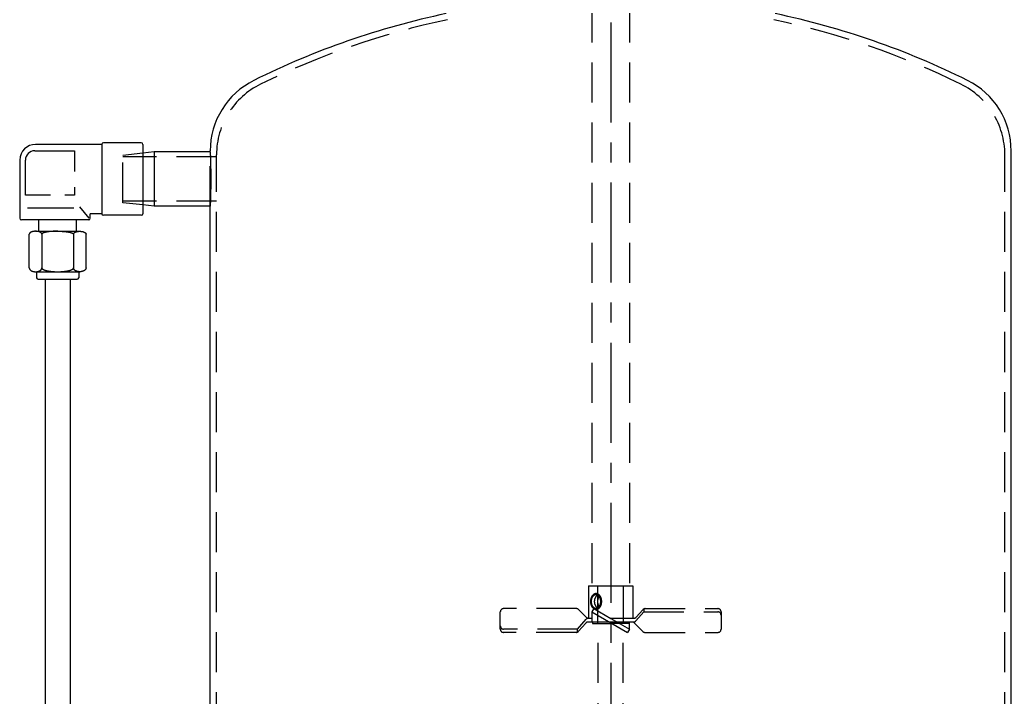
# Model space of a CAD drawing. Extents: x -205 to 734, y -924 to 175.
# Drawn here: x -187.4 to 127, y -702.3 to -487.5 of the extents above; entities that cross this region are included whole.
import ezdxf

# ---------------------------------------------------------------- set-up
doc = ezdxf.new("R2010")
doc.units = 0
doc.linetypes.add('CENTER', pattern=[50.8, 31.75, -6.35, 6.35, -6.35])
doc.linetypes.add('DASHED', pattern=[19.05, 12.7, -6.35])
doc.layers.get('0').update_dxf_attribs({"linetype": 'CONTINUOUS'})
doc.layers.add('CENTER', color=1, linetype='CENTER')

msp = doc.modelspace()

# ---------------------------------------------------------------- linework, layer by layer
at = {"color": 3, "linetype": 'DASHED'}
for p, q in [((-6, -482), (-6, -667)), ((6, -482), (6, -667)), ((-148.37, -529.77), (-154.72, -530.5)), ((-154.72, -545.5), (-154.72, -530.5)), ((-148.37, -531), (-154.72, -531)), ((-125, -531), (-148.37, -531)), ((-127, -546.65), (-127, -529.35)), ((-125, -732.56), (-125, -530.33)), ((125, -732.56), (125, -530.33)), ((-148.37, -545), (-154.72, -545)), ((-148.37, -546.23), (-154.72, -545.5)), ((-125, -545), (-148.37, -545)), ((-7, -667), (0, -667)), ((-7, -667), (-7, -677.3)), ((-4.1, -679), (-4.1, -667)), ((0, -667), (7, -667)), ((4.1, -679), (4.1, -667)), ((7, -667), (7, -677.3)), ((-35, -680.8), (-35, -675.26)), ((-10.87, -674.26), (-34, -674.26)), ((-7.75, -677), (-10.16, -674.56)), ((-5.33, -674.26), (-5.93, -675.3)), ((-5.93, -675.3), (0, -678.72)), ((-5.93, -675.3), (-5.93, -678.5)), ((-5.33, -674.26), (0, -677.34)), ((10.5, -675.3), (7.98, -678.16)), ((10.2, -674.6), (8.12, -676.96)), ((10.5, -674.36), (10.5, -675.3)), ((10.5, -675.3), (34, -675.3)), ((10.95, -674.26), (34, -674.26)), ((35, -675.26), (35, -680.8)), ((-10.5, -680.76), (-7.75, -677.64)), ((-10.2, -681.46), (-7.89, -678.84)), ((-7.14, -678.5), (-0.39, -678.5)), ((-7.04, -677.3), (-5.93, -677.3)), ((-5.75, -678.5), (-5.75, -679)), ((-5.75, -679), (0, -679)), ((-4, -755), (-4, -679)), ((-0.39, -678.5), (0, -678.5)), ((0, -677.3), (7.37, -677.3)), ((0, -677.34), (5.93, -680.76)), ((0, -678.5), (2.01, -678.5)), ((0, -678.72), (5.33, -681.8)), ((0, -679), (0.48, -679)), ((5.75, -679), (0.48, -679)), ((2.01, -678.5), (7.23, -678.5)), ((5.75, -678.5), (5.75, -679)), ((5.93, -680.76), (5.93, -678.5)), ((7.49, -678.8), (10.16, -681.5)), ((-10.5, -680.76), (-34, -680.76)), ((-10.95, -681.8), (-34, -681.8)), ((-10.5, -681.7), (-10.5, -680.76)), ((4, -755), (4, -681.03)), ((5.93, -680.76), (5.33, -681.8)), ((10.87, -681.8), (34, -681.8))]:
    msp.add_line(p, q, dxfattribs=at)
at = {"color": 7, "linetype": 'CONTINUOUS'}
for p, q in [((-161.37, -527), (-182.37, -527)), ((-161.37, -527), (-161.37, -549)), ((-148.87, -526.5), (-160.87, -526.5)), ((-148.37, -527), (-148.37, -549)), ((-182.6, -529.03), (-170.06, -529.03)), ((-170.06, -529.03), (-170.06, -535.6)), ((-144.72, -529.35), (-148.37, -529.77)), ((-127, -529.35), (-144.72, -529.35)), ((-144.72, -529.35), (-144.72, -546.65)), ((-127, -529.35), (-127, -529.09)), ((127, -706.71), (127, -529.09)), ((-187.37, -532), (-187.37, -550.46)), ((-185.6, -543.07), (-185.6, -532.03)), ((-170.06, -540.53), (-170.06, -543.07)), ((-177.68, -543.07), (-185.6, -543.07)), ((-170.06, -543.07), (-173.05, -543.07)), ((-168.47, -546.77), (-165.52, -550.46)), ((-144.72, -546.65), (-148.37, -546.23)), ((-127, -546.65), (-144.72, -546.65)), ((-127, -706.71), (-127, -546.65)), ((-184.92, -547.11), (-170.27, -547.11)), ((-161.37, -549), (-165.02, -549)), ((-165.02, -550.46), (-165.02, -549)), ((-148.87, -549.5), (-160.87, -549.5)), ((-165.52, -550.96), (-186.87, -550.96)), ((-181.39, -554.57), (-181.39, -550.96)), ((-169.36, -554.57), (-169.36, -550.96)), ((-184.37, -566.19), (-184.37, -555.5)), ((-182.38, -554.57), (-168.37, -554.57)), ((-180.38, -555.5), (-180.38, -566.48)), ((-170.37, -555.5), (-170.37, -566.48)), ((-166.37, -566.19), (-166.37, -555.5)), ((-182.38, -567.4), (-168.37, -567.4)), ((-182.04, -567.4), (-182.04, -569.3)), ((-168.71, -567.4), (-168.71, -569.3)), ((-181.54, -569.8), (-169.21, -569.8)), ((-179.37, -569.8), (-179.37, -796.2)), ((-171.37, -569.8), (-171.37, -796.2))]:
    msp.add_line(p, q, dxfattribs=at)
for points in [[(-127, -546.65, 0), (-126.99, -546.65, 0), (-126.99, -546.64, 0), (-126.98, -546.63, 0), (-126.97, -546.61, 0), (-126.97, -546.59, 0), (-126.96, -546.56, 0), (-126.95, -546.52, 0), (-126.95, -546.48, 0), (-126.94, -546.44, 0), (-126.93, -546.39, 0), (-126.93, -546.34, 0), (-126.92, -546.28, 0), (-126.91, -546.21, 0), (-126.91, -546.14, 0), (-126.9, -546.07, 0), (-126.89, -545.99, 0), (-126.89, -545.91, 0), (-126.88, -545.82, 0), (-126.88, -545.73, 0), (-126.87, -545.63, 0), (-126.86, -545.53, 0), (-126.86, -545.42, 0), (-126.85, -545.31, 0), (-126.85, -545.19, 0), (-126.84, -545.07, 0), (-126.84, -544.95, 0), (-126.83, -544.82, 0), (-126.83, -544.69, 0), (-126.82, -544.55, 0), (-126.81, -544.41, 0), (-126.81, -544.26, 0), (-126.81, -544.12, 0), (-126.8, -543.97, 0), (-126.8, -543.81, 0), (-126.79, -543.65, 0), (-126.79, -543.49, 0), (-126.78, -543.32, 0), (-126.78, -543.15, 0), (-126.78, -542.98, 0), (-126.77, -542.81, 0), (-126.77, -542.63, 0), (-126.76, -542.45, 0), (-126.76, -542.26, 0), (-126.76, -542.08, 0), (-126.75, -541.89, 0), (-126.75, -541.7, 0), (-126.75, -541.5, 0), (-126.75, -541.31, 0), (-126.74, -541.11, 0), (-126.74, -540.91, 0), (-126.74, -540.71, 0), (-126.74, -540.51, 0), (-126.73, -540.31, 0), (-126.73, -540.1, 0), (-126.73, -539.89, 0), (-126.73, -539.69, 0), (-126.73, -539.48, 0), (-126.73, -539.27, 0), (-126.73, -539.06, 0), (-126.73, -538.85, 0), (-126.72, -538.64, 0), (-126.72, -538.42, 0), (-126.72, -538.21, 0), (-126.72, -538, 0), (-126.72, -537.79, 0), (-126.72, -537.58, 0), (-126.72, -537.36, 0), (-126.73, -537.15, 0), (-126.73, -536.94, 0), (-126.73, -536.73, 0), (-126.73, -536.52, 0), (-126.73, -536.31, 0), (-126.73, -536.11, 0), (-126.73, -535.9, 0), (-126.73, -535.69, 0), (-126.74, -535.49, 0), (-126.74, -535.29, 0), (-126.74, -535.09, 0), (-126.74, -534.89, 0), (-126.75, -534.69, 0), (-126.75, -534.5, 0), (-126.75, -534.3, 0), (-126.75, -534.11, 0), (-126.76, -533.92, 0), (-126.76, -533.74, 0), (-126.76, -533.55, 0), (-126.77, -533.37, 0), (-126.77, -533.19, 0), (-126.78, -533.02, 0), (-126.78, -532.85, 0), (-126.78, -532.68, 0), (-126.79, -532.51, 0), (-126.79, -532.35, 0), (-126.8, -532.19, 0), (-126.8, -532.03, 0), (-126.81, -531.88, 0), (-126.81, -531.74, 0), (-126.81, -531.59, 0), (-126.82, -531.45, 0), (-126.83, -531.31, 0), (-126.83, -531.18, 0), (-126.84, -531.05, 0), (-126.84, -530.93, 0), (-126.85, -530.81, 0), (-126.85, -530.69, 0), (-126.86, -530.58, 0), (-126.86, -530.47, 0), (-126.87, -530.37, 0), (-126.88, -530.27, 0), (-126.88, -530.18, 0), (-126.89, -530.09, 0), (-126.89, -530.01, 0), (-126.9, -529.93, 0), (-126.91, -529.86, 0), (-126.91, -529.79, 0), (-126.92, -529.72, 0), (-126.93, -529.66, 0), (-126.93, -529.61, 0), (-126.94, -529.56, 0), (-126.95, -529.52, 0), (-126.95, -529.48, 0), (-126.96, -529.44, 0), (-126.97, -529.41, 0), (-126.97, -529.39, 0), (-126.98, -529.37, 0), (-126.99, -529.36, 0), (-126.99, -529.35, 0), (-127, -529.35, 0)], [(-180.38, -555.5, 0), (-180.38, -555.48, 0), (-180.38, -555.46, 0), (-180.38, -555.43, 0), (-180.39, -555.41, 0), (-180.4, -555.39, 0), (-180.4, -555.37, 0), (-180.41, -555.34, 0), (-180.42, -555.32, 0), (-180.43, -555.3, 0), (-180.44, -555.28, 0), (-180.45, -555.25, 0), (-180.47, -555.23, 0), (-180.48, -555.21, 0), (-180.5, -555.19, 0), (-180.51, -555.17, 0), (-180.53, -555.15, 0), (-180.55, -555.12, 0), (-180.57, -555.1, 0), (-180.59, -555.08, 0), (-180.62, -555.06, 0), (-180.64, -555.04, 0), (-180.66, -555.02, 0), (-180.69, -555, 0), (-180.72, -554.98, 0), (-180.74, -554.97, 0), (-180.77, -554.95, 0), (-180.8, -554.93, 0), (-180.83, -554.91, 0), (-180.87, -554.89, 0), (-180.9, -554.88, 0), (-180.93, -554.86, 0), (-180.97, -554.84, 0), (-181, -554.83, 0), (-181.04, -554.81, 0), (-181.07, -554.8, 0), (-181.11, -554.78, 0), (-181.15, -554.77, 0), (-181.19, -554.75, 0), (-181.23, -554.74, 0), (-181.27, -554.73, 0), (-181.31, -554.71, 0), (-181.35, -554.7, 0), (-181.39, -554.69, 0), (-181.44, -554.68, 0), (-181.48, -554.67, 0), (-181.52, -554.66, 0), (-181.57, -554.65, 0), (-181.61, -554.64, 0), (-181.66, -554.63, 0), (-181.7, -554.62, 0), (-181.75, -554.62, 0), (-181.8, -554.61, 0), (-181.84, -554.6, 0), (-181.89, -554.6, 0), (-181.94, -554.59, 0), (-181.99, -554.59, 0), (-182.04, -554.58, 0), (-182.08, -554.58, 0), (-182.13, -554.58, 0), (-182.18, -554.57, 0), (-182.23, -554.57, 0), (-182.28, -554.57, 0), (-182.33, -554.57, 0), (-182.38, -554.57, 0), (-182.43, -554.57, 0), (-182.47, -554.57, 0), (-182.52, -554.57, 0), (-182.57, -554.57, 0), (-182.62, -554.58, 0), (-182.67, -554.58, 0), (-182.72, -554.58, 0), (-182.77, -554.59, 0), (-182.81, -554.59, 0), (-182.86, -554.6, 0), (-182.91, -554.6, 0), (-182.96, -554.61, 0), (-183, -554.62, 0), (-183.05, -554.62, 0), (-183.1, -554.63, 0), (-183.14, -554.64, 0), (-183.19, -554.65, 0), (-183.23, -554.66, 0), (-183.28, -554.67, 0), (-183.32, -554.68, 0), (-183.36, -554.69, 0), (-183.4, -554.7, 0), (-183.45, -554.71, 0), (-183.49, -554.73, 0), (-183.53, -554.74, 0), (-183.57, -554.75, 0), (-183.61, -554.77, 0), (-183.64, -554.78, 0), (-183.68, -554.8, 0), (-183.72, -554.81, 0), (-183.75, -554.83, 0), (-183.79, -554.84, 0), (-183.82, -554.86, 0), (-183.86, -554.88, 0), (-183.89, -554.89, 0), (-183.92, -554.91, 0), (-183.95, -554.93, 0), (-183.98, -554.95, 0), (-184.01, -554.97, 0), (-184.04, -554.98, 0), (-184.06, -555, 0), (-184.09, -555.02, 0), (-184.12, -555.04, 0), (-184.14, -555.06, 0), (-184.16, -555.08, 0), (-184.18, -555.1, 0), (-184.2, -555.12, 0), (-184.22, -555.15, 0), (-184.24, -555.17, 0), (-184.26, -555.19, 0), (-184.27, -555.21, 0), (-184.29, -555.23, 0), (-184.3, -555.25, 0), (-184.31, -555.28, 0), (-184.33, -555.3, 0), (-184.34, -555.32, 0), (-184.34, -555.34, 0), (-184.35, -555.37, 0), (-184.36, -555.39, 0), (-184.37, -555.41, 0), (-184.37, -555.43, 0), (-184.37, -555.46, 0), (-184.37, -555.48, 0), (-184.37, -555.5, 0)], [(-175.37, -554.55, 0), (-175.44, -554.55, 0), (-175.5, -554.55, 0), (-175.56, -554.55, 0), (-175.62, -554.55, 0), (-175.68, -554.55, 0), (-175.74, -554.55, 0), (-175.8, -554.55, 0), (-175.86, -554.55, 0), (-175.92, -554.56, 0), (-175.98, -554.56, 0), (-176.04, -554.56, 0), (-176.1, -554.56, 0), (-176.16, -554.56, 0), (-176.22, -554.56, 0), (-176.28, -554.56, 0), (-176.34, -554.57, 0), (-176.4, -554.57, 0), (-176.46, -554.57, 0), (-176.52, -554.57, 0), (-176.58, -554.58, 0), (-176.64, -554.58, 0), (-176.7, -554.58, 0), (-176.76, -554.58, 0), (-176.81, -554.59, 0), (-176.87, -554.59, 0), (-176.93, -554.59, 0), (-176.99, -554.6, 0), (-177.05, -554.6, 0), (-177.1, -554.6, 0), (-177.16, -554.61, 0), (-177.22, -554.61, 0), (-177.28, -554.62, 0), (-177.33, -554.62, 0), (-177.39, -554.62, 0), (-177.44, -554.63, 0), (-177.5, -554.63, 0), (-177.56, -554.64, 0), (-177.61, -554.64, 0), (-177.67, -554.65, 0), (-177.72, -554.65, 0), (-177.77, -554.66, 0), (-177.83, -554.67, 0), (-177.88, -554.67, 0), (-177.93, -554.68, 0), (-177.99, -554.68, 0), (-178.04, -554.69, 0), (-178.09, -554.7, 0), (-178.14, -554.7, 0), (-178.19, -554.71, 0), (-178.24, -554.72, 0), (-178.29, -554.72, 0), (-178.34, -554.73, 0), (-178.39, -554.74, 0), (-178.44, -554.74, 0), (-178.49, -554.75, 0), (-178.54, -554.76, 0), (-178.59, -554.76, 0), (-178.63, -554.77, 0), (-178.68, -554.78, 0), (-178.72, -554.79, 0), (-178.77, -554.8, 0), (-178.81, -554.8, 0), (-178.86, -554.81, 0), (-178.9, -554.82, 0), (-178.95, -554.83, 0), (-178.99, -554.84, 0), (-179.03, -554.85, 0), (-179.07, -554.85, 0), (-179.12, -554.86, 0), (-179.16, -554.87, 0), (-179.19, -554.88, 0), (-179.24, -554.89, 0), (-179.27, -554.9, 0), (-179.31, -554.91, 0), (-179.35, -554.92, 0), (-179.39, -554.93, 0), (-179.42, -554.94, 0), (-179.46, -554.95, 0), (-179.5, -554.96, 0), (-179.53, -554.97, 0), (-179.56, -554.98, 0), (-179.6, -554.99, 0), (-179.63, -555, 0), (-179.66, -555, 0), (-179.69, -555.01, 0), (-179.72, -555.03, 0), (-179.75, -555.04, 0), (-179.78, -555.05, 0), (-179.81, -555.06, 0), (-179.84, -555.07, 0), (-179.87, -555.08, 0), (-179.9, -555.09, 0), (-179.92, -555.1, 0), (-179.95, -555.11, 0), (-179.97, -555.12, 0), (-180, -555.13, 0), (-180.02, -555.14, 0), (-180.04, -555.15, 0), (-180.06, -555.16, 0), (-180.09, -555.18, 0), (-180.1, -555.19, 0), (-180.12, -555.2, 0), (-180.14, -555.21, 0), (-180.16, -555.22, 0), (-180.18, -555.23, 0), (-180.2, -555.25, 0), (-180.21, -555.26, 0), (-180.23, -555.27, 0), (-180.24, -555.28, 0), (-180.26, -555.29, 0), (-180.27, -555.3, 0), (-180.28, -555.31, 0), (-180.29, -555.33, 0), (-180.31, -555.34, 0), (-180.32, -555.35, 0), (-180.32, -555.36, 0), (-180.33, -555.37, 0), (-180.34, -555.38, 0), (-180.35, -555.4, 0), (-180.36, -555.41, 0), (-180.36, -555.42, 0), (-180.37, -555.43, 0), (-180.37, -555.44, 0), (-180.37, -555.46, 0), (-180.38, -555.47, 0), (-180.38, -555.48, 0), (-180.38, -555.49, 0), (-180.38, -555.5, 0)], [(-175.37, -554.55, 0), (-175.31, -554.55, 0), (-175.25, -554.55, 0), (-175.19, -554.55, 0), (-175.13, -554.55, 0), (-175.07, -554.55, 0), (-175.01, -554.55, 0), (-174.95, -554.55, 0), (-174.89, -554.55, 0), (-174.83, -554.56, 0), (-174.77, -554.56, 0), (-174.71, -554.56, 0), (-174.65, -554.56, 0), (-174.59, -554.56, 0), (-174.53, -554.56, 0), (-174.47, -554.56, 0), (-174.41, -554.57, 0), (-174.35, -554.57, 0), (-174.29, -554.57, 0), (-174.23, -554.57, 0), (-174.17, -554.58, 0), (-174.11, -554.58, 0), (-174.05, -554.58, 0), (-173.99, -554.58, 0), (-173.93, -554.59, 0), (-173.88, -554.59, 0), (-173.82, -554.59, 0), (-173.76, -554.6, 0), (-173.7, -554.6, 0), (-173.64, -554.6, 0), (-173.59, -554.61, 0), (-173.53, -554.61, 0), (-173.47, -554.62, 0), (-173.42, -554.62, 0), (-173.36, -554.62, 0), (-173.3, -554.63, 0), (-173.25, -554.63, 0), (-173.19, -554.64, 0), (-173.14, -554.64, 0), (-173.08, -554.65, 0), (-173.03, -554.65, 0), (-172.97, -554.66, 0), (-172.92, -554.67, 0), (-172.87, -554.67, 0), (-172.81, -554.68, 0), (-172.76, -554.68, 0), (-172.71, -554.69, 0), (-172.66, -554.7, 0), (-172.61, -554.7, 0), (-172.56, -554.71, 0), (-172.5, -554.72, 0), (-172.46, -554.72, 0), (-172.41, -554.73, 0), (-172.36, -554.74, 0), (-172.31, -554.74, 0), (-172.26, -554.75, 0), (-172.21, -554.76, 0), (-172.16, -554.76, 0), (-172.12, -554.77, 0), (-172.07, -554.78, 0), (-172.02, -554.79, 0), (-171.98, -554.8, 0), (-171.93, -554.8, 0), (-171.89, -554.81, 0), (-171.85, -554.82, 0), (-171.8, -554.83, 0), (-171.76, -554.84, 0), (-171.72, -554.85, 0), (-171.68, -554.85, 0), (-171.63, -554.86, 0), (-171.59, -554.87, 0), (-171.55, -554.88, 0), (-171.51, -554.89, 0), (-171.47, -554.9, 0), (-171.44, -554.91, 0), (-171.4, -554.92, 0), (-171.36, -554.93, 0), (-171.32, -554.94, 0), (-171.29, -554.95, 0), (-171.25, -554.96, 0), (-171.22, -554.97, 0), (-171.19, -554.98, 0), (-171.15, -554.99, 0), (-171.12, -555, 0), (-171.09, -555, 0), (-171.06, -555.01, 0), (-171.03, -555.03, 0), (-171, -555.04, 0), (-170.97, -555.05, 0), (-170.94, -555.06, 0), (-170.91, -555.07, 0), (-170.88, -555.08, 0), (-170.85, -555.09, 0), (-170.83, -555.1, 0), (-170.8, -555.11, 0), (-170.78, -555.12, 0), (-170.75, -555.13, 0), (-170.73, -555.14, 0), (-170.71, -555.15, 0), (-170.69, -555.16, 0), (-170.66, -555.18, 0), (-170.64, -555.19, 0), (-170.62, -555.2, 0), (-170.6, -555.21, 0), (-170.59, -555.22, 0), (-170.57, -555.23, 0), (-170.55, -555.25, 0), (-170.54, -555.26, 0), (-170.52, -555.27, 0), (-170.5, -555.28, 0), (-170.49, -555.29, 0), (-170.48, -555.3, 0), (-170.47, -555.31, 0), (-170.45, -555.33, 0), (-170.44, -555.34, 0), (-170.43, -555.35, 0), (-170.42, -555.36, 0), (-170.41, -555.37, 0), (-170.41, -555.38, 0), (-170.4, -555.4, 0), (-170.39, -555.41, 0), (-170.39, -555.42, 0), (-170.38, -555.43, 0), (-170.38, -555.44, 0), (-170.38, -555.46, 0), (-170.37, -555.47, 0), (-170.37, -555.48, 0), (-170.37, -555.49, 0), (-170.37, -555.5, 0)], [(-170.37, -555.5, 0), (-170.37, -555.48, 0), (-170.37, -555.46, 0), (-170.36, -555.43, 0), (-170.36, -555.41, 0), (-170.35, -555.39, 0), (-170.35, -555.37, 0), (-170.34, -555.34, 0), (-170.33, -555.32, 0), (-170.32, -555.3, 0), (-170.31, -555.28, 0), (-170.3, -555.25, 0), (-170.28, -555.23, 0), (-170.27, -555.21, 0), (-170.25, -555.19, 0), (-170.24, -555.17, 0), (-170.22, -555.15, 0), (-170.2, -555.12, 0), (-170.18, -555.1, 0), (-170.16, -555.08, 0), (-170.13, -555.06, 0), (-170.11, -555.04, 0), (-170.09, -555.02, 0), (-170.06, -555, 0), (-170.03, -554.98, 0), (-170, -554.97, 0), (-169.98, -554.95, 0), (-169.95, -554.93, 0), (-169.91, -554.91, 0), (-169.88, -554.89, 0), (-169.85, -554.88, 0), (-169.82, -554.86, 0), (-169.78, -554.84, 0), (-169.75, -554.83, 0), (-169.71, -554.81, 0), (-169.68, -554.8, 0), (-169.64, -554.78, 0), (-169.6, -554.77, 0), (-169.56, -554.75, 0), (-169.52, -554.74, 0), (-169.48, -554.73, 0), (-169.44, -554.71, 0), (-169.4, -554.7, 0), (-169.36, -554.69, 0), (-169.31, -554.68, 0), (-169.27, -554.67, 0), (-169.22, -554.66, 0), (-169.18, -554.65, 0), (-169.14, -554.64, 0), (-169.09, -554.63, 0), (-169.04, -554.62, 0), (-169, -554.62, 0), (-168.95, -554.61, 0), (-168.9, -554.6, 0), (-168.86, -554.6, 0), (-168.81, -554.59, 0), (-168.76, -554.59, 0), (-168.71, -554.58, 0), (-168.66, -554.58, 0), (-168.62, -554.58, 0), (-168.57, -554.57, 0), (-168.52, -554.57, 0), (-168.47, -554.57, 0), (-168.42, -554.57, 0), (-168.37, -554.57, 0), (-168.32, -554.57, 0), (-168.27, -554.57, 0), (-168.22, -554.57, 0), (-168.18, -554.57, 0), (-168.13, -554.58, 0), (-168.08, -554.58, 0), (-168.03, -554.58, 0), (-167.98, -554.59, 0), (-167.93, -554.59, 0), (-167.89, -554.6, 0), (-167.84, -554.6, 0), (-167.79, -554.61, 0), (-167.75, -554.62, 0), (-167.7, -554.62, 0), (-167.65, -554.63, 0), (-167.61, -554.64, 0), (-167.56, -554.65, 0), (-167.52, -554.66, 0), (-167.47, -554.67, 0), (-167.43, -554.68, 0), (-167.39, -554.69, 0), (-167.34, -554.7, 0), (-167.3, -554.71, 0), (-167.26, -554.73, 0), (-167.22, -554.74, 0), (-167.18, -554.75, 0), (-167.14, -554.77, 0), (-167.1, -554.78, 0), (-167.07, -554.8, 0), (-167.03, -554.81, 0), (-166.99, -554.83, 0), (-166.96, -554.84, 0), (-166.93, -554.86, 0), (-166.89, -554.88, 0), (-166.86, -554.89, 0), (-166.83, -554.91, 0), (-166.8, -554.93, 0), (-166.77, -554.95, 0), (-166.74, -554.97, 0), (-166.71, -554.98, 0), (-166.68, -555, 0), (-166.66, -555.02, 0), (-166.63, -555.04, 0), (-166.61, -555.06, 0), (-166.59, -555.08, 0), (-166.57, -555.1, 0), (-166.55, -555.12, 0), (-166.53, -555.15, 0), (-166.51, -555.17, 0), (-166.49, -555.19, 0), (-166.47, -555.21, 0), (-166.46, -555.23, 0), (-166.45, -555.25, 0), (-166.43, -555.28, 0), (-166.42, -555.3, 0), (-166.41, -555.32, 0), (-166.4, -555.34, 0), (-166.4, -555.37, 0), (-166.39, -555.39, 0), (-166.38, -555.41, 0), (-166.38, -555.43, 0), (-166.38, -555.46, 0), (-166.38, -555.48, 0), (-166.37, -555.5, 0)], [(-184.37, -566.19, 0), (-184.37, -566.22, 0), (-184.37, -566.25, 0), (-184.37, -566.28, 0), (-184.37, -566.31, 0), (-184.36, -566.34, 0), (-184.35, -566.37, 0), (-184.34, -566.4, 0), (-184.34, -566.43, 0), (-184.33, -566.46, 0), (-184.31, -566.48, 0), (-184.3, -566.51, 0), (-184.29, -566.54, 0), (-184.27, -566.57, 0), (-184.26, -566.6, 0), (-184.24, -566.62, 0), (-184.22, -566.65, 0), (-184.2, -566.68, 0), (-184.18, -566.71, 0), (-184.16, -566.73, 0), (-184.14, -566.76, 0), (-184.12, -566.79, 0), (-184.09, -566.81, 0), (-184.06, -566.84, 0), (-184.04, -566.86, 0), (-184.01, -566.89, 0), (-183.98, -566.91, 0), (-183.95, -566.93, 0), (-183.92, -566.96, 0), (-183.89, -566.98, 0), (-183.86, -567, 0), (-183.82, -567.02, 0), (-183.79, -567.05, 0), (-183.75, -567.07, 0), (-183.72, -567.09, 0), (-183.68, -567.11, 0), (-183.64, -567.12, 0), (-183.61, -567.14, 0), (-183.57, -567.16, 0), (-183.53, -567.18, 0), (-183.49, -567.2, 0), (-183.45, -567.21, 0), (-183.4, -567.23, 0), (-183.36, -567.24, 0), (-183.32, -567.26, 0), (-183.28, -567.27, 0), (-183.23, -567.28, 0), (-183.19, -567.3, 0), (-183.14, -567.31, 0), (-183.1, -567.32, 0), (-183.05, -567.33, 0), (-183, -567.34, 0), (-182.96, -567.35, 0), (-182.91, -567.36, 0), (-182.86, -567.36, 0), (-182.81, -567.37, 0), (-182.77, -567.38, 0), (-182.72, -567.38, 0), (-182.67, -567.39, 0), (-182.62, -567.39, 0), (-182.57, -567.39, 0), (-182.52, -567.4, 0), (-182.47, -567.4, 0), (-182.43, -567.4, 0), (-182.38, -567.4, 0), (-182.33, -567.4, 0), (-182.28, -567.4, 0), (-182.23, -567.4, 0), (-182.18, -567.39, 0), (-182.13, -567.39, 0), (-182.08, -567.39, 0), (-182.04, -567.38, 0), (-181.99, -567.38, 0), (-181.94, -567.37, 0), (-181.89, -567.36, 0), (-181.84, -567.36, 0), (-181.8, -567.35, 0), (-181.75, -567.34, 0), (-181.7, -567.33, 0), (-181.66, -567.32, 0), (-181.61, -567.31, 0), (-181.57, -567.3, 0), (-181.52, -567.28, 0), (-181.48, -567.27, 0), (-181.44, -567.26, 0), (-181.39, -567.24, 0), (-181.35, -567.23, 0), (-181.31, -567.21, 0), (-181.27, -567.2, 0), (-181.23, -567.18, 0), (-181.19, -567.16, 0), (-181.15, -567.14, 0), (-181.11, -567.12, 0), (-181.07, -567.11, 0), (-181.04, -567.09, 0), (-181, -567.07, 0), (-180.97, -567.05, 0), (-180.93, -567.02, 0), (-180.9, -567, 0), (-180.87, -566.98, 0), (-180.83, -566.96, 0), (-180.8, -566.93, 0), (-180.77, -566.91, 0), (-180.74, -566.89, 0), (-180.72, -566.86, 0), (-180.69, -566.84, 0), (-180.66, -566.81, 0), (-180.64, -566.79, 0), (-180.62, -566.76, 0), (-180.59, -566.73, 0), (-180.57, -566.71, 0), (-180.55, -566.68, 0), (-180.53, -566.65, 0), (-180.51, -566.62, 0), (-180.5, -566.6, 0), (-180.48, -566.57, 0), (-180.47, -566.54, 0), (-180.45, -566.51, 0), (-180.44, -566.48, 0), (-180.43, -566.46, 0), (-180.42, -566.43, 0), (-180.41, -566.4, 0), (-180.4, -566.37, 0), (-180.4, -566.34, 0), (-180.39, -566.31, 0), (-180.38, -566.28, 0), (-180.38, -566.25, 0), (-180.38, -566.22, 0), (-180.38, -566.19, 0)], [(-180.38, -566.19, 0), (-180.38, -566.22, 0), (-180.37, -566.25, 0), (-180.37, -566.28, 0), (-180.36, -566.31, 0), (-180.34, -566.34, 0), (-180.33, -566.37, 0), (-180.31, -566.4, 0), (-180.28, -566.43, 0), (-180.26, -566.46, 0), (-180.23, -566.48, 0), (-180.2, -566.51, 0), (-180.16, -566.54, 0), (-180.13, -566.57, 0), (-180.09, -566.6, 0), (-180.04, -566.62, 0), (-180, -566.65, 0), (-179.95, -566.68, 0), (-179.9, -566.71, 0), (-179.84, -566.73, 0), (-179.79, -566.76, 0), (-179.73, -566.79, 0), (-179.67, -566.81, 0), (-179.6, -566.84, 0), (-179.54, -566.86, 0), (-179.47, -566.89, 0), (-179.4, -566.91, 0), (-179.32, -566.93, 0), (-179.24, -566.96, 0), (-179.16, -566.98, 0), (-179.08, -567, 0), (-179, -567.02, 0), (-178.91, -567.05, 0), (-178.83, -567.07, 0), (-178.74, -567.09, 0), (-178.64, -567.11, 0), (-178.55, -567.12, 0), (-178.45, -567.14, 0), (-178.36, -567.16, 0), (-178.26, -567.18, 0), (-178.16, -567.2, 0), (-178.05, -567.21, 0), (-177.95, -567.23, 0), (-177.84, -567.24, 0), (-177.73, -567.26, 0), (-177.62, -567.27, 0), (-177.51, -567.28, 0), (-177.4, -567.3, 0), (-177.29, -567.31, 0), (-177.18, -567.32, 0), (-177.06, -567.33, 0), (-176.94, -567.34, 0), (-176.83, -567.35, 0), (-176.71, -567.36, 0), (-176.59, -567.36, 0), (-176.47, -567.37, 0), (-176.35, -567.38, 0), (-176.23, -567.38, 0), (-176.11, -567.39, 0), (-175.99, -567.39, 0), (-175.87, -567.39, 0), (-175.74, -567.4, 0), (-175.62, -567.4, 0), (-175.5, -567.4, 0), (-175.37, -567.4, 0), (-175.25, -567.4, 0), (-175.13, -567.4, 0), (-175.01, -567.4, 0), (-174.88, -567.39, 0), (-174.76, -567.39, 0), (-174.64, -567.39, 0), (-174.52, -567.38, 0), (-174.4, -567.38, 0), (-174.28, -567.37, 0), (-174.16, -567.36, 0), (-174.04, -567.36, 0), (-173.92, -567.35, 0), (-173.8, -567.34, 0), (-173.69, -567.33, 0), (-173.57, -567.32, 0), (-173.46, -567.31, 0), (-173.35, -567.3, 0), (-173.23, -567.28, 0), (-173.12, -567.27, 0), (-173.01, -567.26, 0), (-172.91, -567.24, 0), (-172.8, -567.23, 0), (-172.7, -567.21, 0), (-172.59, -567.2, 0), (-172.49, -567.18, 0), (-172.39, -567.16, 0), (-172.29, -567.14, 0), (-172.2, -567.12, 0), (-172.1, -567.11, 0), (-172.01, -567.09, 0), (-171.92, -567.07, 0), (-171.84, -567.05, 0), (-171.75, -567.02, 0), (-171.66, -567, 0), (-171.58, -566.98, 0), (-171.5, -566.96, 0), (-171.43, -566.93, 0), (-171.35, -566.91, 0), (-171.28, -566.89, 0), (-171.21, -566.86, 0), (-171.15, -566.84, 0), (-171.08, -566.81, 0), (-171.02, -566.79, 0), (-170.96, -566.76, 0), (-170.9, -566.73, 0), (-170.85, -566.71, 0), (-170.8, -566.68, 0), (-170.75, -566.65, 0), (-170.7, -566.62, 0), (-170.66, -566.6, 0), (-170.62, -566.57, 0), (-170.58, -566.54, 0), (-170.55, -566.51, 0), (-170.52, -566.48, 0), (-170.49, -566.46, 0), (-170.47, -566.43, 0), (-170.44, -566.4, 0), (-170.42, -566.37, 0), (-170.41, -566.34, 0), (-170.39, -566.31, 0), (-170.38, -566.28, 0), (-170.38, -566.25, 0), (-170.37, -566.22, 0), (-170.37, -566.19, 0)], [(-166.37, -566.19, 0), (-166.38, -566.22, 0), (-166.38, -566.25, 0), (-166.38, -566.28, 0), (-166.38, -566.31, 0), (-166.39, -566.34, 0), (-166.4, -566.37, 0), (-166.4, -566.4, 0), (-166.41, -566.43, 0), (-166.42, -566.46, 0), (-166.43, -566.48, 0), (-166.45, -566.51, 0), (-166.46, -566.54, 0), (-166.47, -566.57, 0), (-166.49, -566.6, 0), (-166.51, -566.62, 0), (-166.53, -566.65, 0), (-166.55, -566.68, 0), (-166.57, -566.71, 0), (-166.59, -566.73, 0), (-166.61, -566.76, 0), (-166.63, -566.79, 0), (-166.66, -566.81, 0), (-166.68, -566.84, 0), (-166.71, -566.86, 0), (-166.74, -566.89, 0), (-166.77, -566.91, 0), (-166.8, -566.93, 0), (-166.83, -566.96, 0), (-166.86, -566.98, 0), (-166.89, -567, 0), (-166.93, -567.02, 0), (-166.96, -567.05, 0), (-166.99, -567.07, 0), (-167.03, -567.09, 0), (-167.07, -567.11, 0), (-167.1, -567.12, 0), (-167.14, -567.14, 0), (-167.18, -567.16, 0), (-167.22, -567.18, 0), (-167.26, -567.2, 0), (-167.3, -567.21, 0), (-167.34, -567.23, 0), (-167.39, -567.24, 0), (-167.43, -567.26, 0), (-167.47, -567.27, 0), (-167.52, -567.28, 0), (-167.56, -567.3, 0), (-167.61, -567.31, 0), (-167.65, -567.32, 0), (-167.7, -567.33, 0), (-167.75, -567.34, 0), (-167.79, -567.35, 0), (-167.84, -567.36, 0), (-167.89, -567.36, 0), (-167.93, -567.37, 0), (-167.98, -567.38, 0), (-168.03, -567.38, 0), (-168.08, -567.39, 0), (-168.13, -567.39, 0), (-168.18, -567.39, 0), (-168.22, -567.4, 0), (-168.27, -567.4, 0), (-168.32, -567.4, 0), (-168.37, -567.4, 0), (-168.42, -567.4, 0), (-168.47, -567.4, 0), (-168.52, -567.4, 0), (-168.57, -567.39, 0), (-168.62, -567.39, 0), (-168.66, -567.39, 0), (-168.71, -567.38, 0), (-168.76, -567.38, 0), (-168.81, -567.37, 0), (-168.86, -567.36, 0), (-168.9, -567.36, 0), (-168.95, -567.35, 0), (-169, -567.34, 0), (-169.04, -567.33, 0), (-169.09, -567.32, 0), (-169.14, -567.31, 0), (-169.18, -567.3, 0), (-169.22, -567.28, 0), (-169.27, -567.27, 0), (-169.31, -567.26, 0), (-169.36, -567.24, 0), (-169.4, -567.23, 0), (-169.44, -567.21, 0), (-169.48, -567.2, 0), (-169.52, -567.18, 0), (-169.56, -567.16, 0), (-169.6, -567.14, 0), (-169.64, -567.12, 0), (-169.68, -567.11, 0), (-169.71, -567.09, 0), (-169.75, -567.07, 0), (-169.78, -567.05, 0), (-169.82, -567.02, 0), (-169.85, -567, 0), (-169.88, -566.98, 0), (-169.91, -566.96, 0), (-169.95, -566.93, 0), (-169.98, -566.91, 0), (-170, -566.89, 0), (-170.03, -566.86, 0), (-170.06, -566.84, 0), (-170.09, -566.81, 0), (-170.11, -566.79, 0), (-170.13, -566.76, 0), (-170.16, -566.73, 0), (-170.18, -566.71, 0), (-170.2, -566.68, 0), (-170.22, -566.65, 0), (-170.24, -566.62, 0), (-170.25, -566.6, 0), (-170.27, -566.57, 0), (-170.28, -566.54, 0), (-170.3, -566.51, 0), (-170.31, -566.48, 0), (-170.32, -566.46, 0), (-170.33, -566.43, 0), (-170.34, -566.4, 0), (-170.35, -566.37, 0), (-170.35, -566.34, 0), (-170.36, -566.31, 0), (-170.36, -566.28, 0), (-170.37, -566.25, 0), (-170.37, -566.22, 0), (-170.37, -566.19, 0)]]:
    msp.add_polyline3d(points, dxfattribs=at)
at = {"color": 3, "linetype": 'DASHED'}
for points in [[(-4.62, -674.5, 0), (-4.54, -674.5, 0), (-4.45, -674.49, 0), (-4.36, -674.47, 0), (-4.28, -674.45, 0), (-4.19, -674.42, 0), (-4.11, -674.39, 0), (-4.03, -674.35, 0), (-3.95, -674.31, 0), (-3.87, -674.26, 0), (-3.79, -674.21, 0), (-3.71, -674.14, 0), (-3.64, -674.08, 0), (-3.57, -674.01, 0), (-3.5, -673.93, 0), (-3.44, -673.85, 0), (-3.37, -673.77, 0), (-3.31, -673.68, 0), (-3.26, -673.59, 0), (-3.2, -673.49, 0), (-3.15, -673.39, 0), (-3.11, -673.28, 0), (-3.06, -673.18, 0), (-3.03, -673.07, 0), (-2.99, -672.96, 0), (-2.96, -672.84, 0), (-2.93, -672.73, 0), (-2.91, -672.61, 0), (-2.89, -672.49, 0), (-2.87, -672.37, 0), (-2.86, -672.25, 0), (-2.86, -672.12, 0), (-2.86, -672, 0), (-2.86, -671.88, 0), (-2.86, -671.75, 0), (-2.87, -671.63, 0), (-2.89, -671.51, 0), (-2.91, -671.39, 0), (-2.93, -671.27, 0), (-2.96, -671.16, 0), (-2.99, -671.04, 0), (-3.03, -670.93, 0), (-3.06, -670.82, 0), (-3.11, -670.72, 0), (-3.15, -670.61, 0), (-3.2, -670.51, 0), (-3.26, -670.41, 0), (-3.31, -670.32, 0), (-3.37, -670.23, 0), (-3.44, -670.15, 0), (-3.5, -670.07, 0), (-3.57, -669.99, 0), (-3.64, -669.92, 0), (-3.71, -669.86, 0), (-3.79, -669.79, 0), (-3.87, -669.74, 0), (-3.95, -669.69, 0), (-4.03, -669.65, 0), (-4.11, -669.61, 0), (-4.19, -669.58, 0), (-4.28, -669.55, 0), (-4.36, -669.53, 0), (-4.45, -669.51, 0), (-4.54, -669.5, 0), (-4.62, -669.5, 0), (-4.71, -669.5, 0), (-4.8, -669.51, 0), (-4.88, -669.53, 0), (-4.97, -669.55, 0), (-5.05, -669.58, 0), (-5.14, -669.61, 0), (-5.22, -669.65, 0), (-5.3, -669.69, 0), (-5.38, -669.74, 0), (-5.46, -669.79, 0), (-5.53, -669.86, 0), (-5.61, -669.92, 0), (-5.68, -669.99, 0), (-5.74, -670.07, 0), (-5.81, -670.15, 0), (-5.87, -670.23, 0), (-5.93, -670.32, 0), (-5.99, -670.41, 0), (-6.04, -670.51, 0), (-6.09, -670.61, 0), (-6.14, -670.72, 0), (-6.18, -670.82, 0), (-6.22, -670.93, 0), (-6.26, -671.04, 0), (-6.29, -671.16, 0), (-6.31, -671.27, 0), (-6.34, -671.39, 0), (-6.36, -671.51, 0), (-6.37, -671.63, 0), (-6.38, -671.75, 0), (-6.39, -671.88, 0), (-6.39, -672, 0), (-6.39, -672.12, 0), (-6.38, -672.25, 0), (-6.37, -672.37, 0), (-6.36, -672.49, 0), (-6.34, -672.61, 0), (-6.31, -672.73, 0), (-6.29, -672.84, 0), (-6.26, -672.96, 0), (-6.22, -673.07, 0), (-6.18, -673.18, 0), (-6.14, -673.28, 0), (-6.09, -673.39, 0), (-6.04, -673.49, 0), (-5.99, -673.59, 0), (-5.93, -673.68, 0), (-5.87, -673.77, 0), (-5.81, -673.85, 0), (-5.74, -673.93, 0), (-5.68, -674.01, 0), (-5.61, -674.08, 0), (-5.53, -674.14, 0), (-5.46, -674.21, 0), (-5.38, -674.26, 0), (-5.3, -674.31, 0), (-5.22, -674.35, 0), (-5.14, -674.39, 0), (-5.05, -674.42, 0), (-4.97, -674.45, 0), (-4.88, -674.47, 0), (-4.8, -674.49, 0), (-4.71, -674.5, 0), (-4.62, -674.5, 0)], [(-4.67, -674.15, 0), (-4.59, -674.15, 0), (-4.52, -674.14, 0), (-4.45, -674.13, 0), (-4.37, -674.11, 0), (-4.3, -674.09, 0), (-4.23, -674.06, 0), (-4.16, -674.02, 0), (-4.09, -673.99, 0), (-4.02, -673.94, 0), (-3.95, -673.9, 0), (-3.89, -673.84, 0), (-3.82, -673.79, 0), (-3.76, -673.73, 0), (-3.7, -673.66, 0), (-3.65, -673.59, 0), (-3.59, -673.52, 0), (-3.54, -673.44, 0), (-3.49, -673.36, 0), (-3.45, -673.28, 0), (-3.4, -673.19, 0), (-3.36, -673.11, 0), (-3.33, -673.01, 0), (-3.29, -672.92, 0), (-3.26, -672.82, 0), (-3.24, -672.72, 0), (-3.21, -672.62, 0), (-3.19, -672.52, 0), (-3.18, -672.42, 0), (-3.16, -672.32, 0), (-3.16, -672.21, 0), (-3.15, -672.11, 0), (-3.15, -672, 0), (-3.15, -671.89, 0), (-3.16, -671.79, 0), (-3.16, -671.68, 0), (-3.18, -671.58, 0), (-3.19, -671.48, 0), (-3.21, -671.38, 0), (-3.24, -671.28, 0), (-3.26, -671.18, 0), (-3.29, -671.08, 0), (-3.33, -670.99, 0), (-3.36, -670.89, 0), (-3.4, -670.81, 0), (-3.45, -670.72, 0), (-3.49, -670.64, 0), (-3.54, -670.56, 0), (-3.59, -670.48, 0), (-3.65, -670.41, 0), (-3.7, -670.34, 0), (-3.76, -670.27, 0), (-3.82, -670.21, 0), (-3.89, -670.16, 0), (-3.95, -670.1, 0), (-4.02, -670.06, 0), (-4.09, -670.01, 0), (-4.16, -669.98, 0), (-4.23, -669.94, 0), (-4.3, -669.91, 0), (-4.37, -669.89, 0), (-4.45, -669.87, 0), (-4.52, -669.86, 0), (-4.59, -669.85, 0), (-4.67, -669.85, 0), (-4.74, -669.85, 0), (-4.82, -669.86, 0), (-4.89, -669.87, 0), (-4.96, -669.89, 0), (-5.04, -669.91, 0), (-5.11, -669.94, 0), (-5.18, -669.98, 0), (-5.25, -670.01, 0), (-5.32, -670.06, 0), (-5.38, -670.1, 0), (-5.45, -670.16, 0), (-5.51, -670.21, 0), (-5.57, -670.27, 0), (-5.63, -670.34, 0), (-5.69, -670.41, 0), (-5.74, -670.48, 0), (-5.79, -670.56, 0), (-5.84, -670.64, 0), (-5.89, -670.72, 0), (-5.93, -670.81, 0), (-5.97, -670.89, 0), (-6.01, -670.99, 0), (-6.04, -671.08, 0), (-6.07, -671.18, 0), (-6.1, -671.28, 0), (-6.12, -671.38, 0), (-6.14, -671.48, 0), (-6.16, -671.58, 0), (-6.17, -671.68, 0), (-6.18, -671.79, 0), (-6.19, -671.89, 0), (-6.19, -672, 0), (-6.19, -672.11, 0), (-6.18, -672.21, 0), (-6.17, -672.32, 0), (-6.16, -672.42, 0), (-6.14, -672.52, 0), (-6.12, -672.62, 0), (-6.1, -672.72, 0), (-6.07, -672.82, 0), (-6.04, -672.92, 0), (-6.01, -673.01, 0), (-5.97, -673.11, 0), (-5.93, -673.19, 0), (-5.89, -673.28, 0), (-5.84, -673.36, 0), (-5.79, -673.44, 0), (-5.74, -673.52, 0), (-5.69, -673.59, 0), (-5.63, -673.66, 0), (-5.57, -673.73, 0), (-5.51, -673.79, 0), (-5.45, -673.84, 0), (-5.38, -673.9, 0), (-5.32, -673.94, 0), (-5.25, -673.99, 0), (-5.18, -674.02, 0), (-5.11, -674.06, 0), (-5.04, -674.09, 0), (-4.96, -674.11, 0), (-4.89, -674.13, 0), (-4.82, -674.14, 0), (-4.74, -674.15, 0), (-4.67, -674.15, 0)], [(-4.17, -669.97, 0), (-4.2, -669.98, 0), (-4.22, -670, 0), (-4.25, -670.01, 0), (-4.28, -670.03, 0), (-4.3, -670.05, 0), (-4.33, -670.07, 0), (-4.36, -670.08, 0), (-4.38, -670.1, 0), (-4.41, -670.12, 0), (-4.43, -670.14, 0), (-4.46, -670.16, 0), (-4.48, -670.19, 0), (-4.51, -670.21, 0), (-4.53, -670.23, 0), (-4.56, -670.26, 0), (-4.58, -670.28, 0), (-4.6, -670.31, 0), (-4.63, -670.33, 0), (-4.65, -670.36, 0), (-4.67, -670.38, 0), (-4.69, -670.41, 0), (-4.72, -670.44, 0), (-4.74, -670.47, 0), (-4.76, -670.5, 0), (-4.78, -670.53, 0), (-4.8, -670.56, 0), (-4.82, -670.59, 0), (-4.84, -670.62, 0), (-4.85, -670.65, 0), (-4.87, -670.69, 0), (-4.89, -670.72, 0), (-4.91, -670.75, 0), (-4.92, -670.79, 0), (-4.94, -670.82, 0), (-4.96, -670.86, 0), (-4.97, -670.89, 0), (-4.99, -670.93, 0), (-5, -670.97, 0), (-5.01, -671, 0), (-5.03, -671.04, 0), (-5.04, -671.08, 0), (-5.05, -671.11, 0), (-5.07, -671.15, 0), (-5.08, -671.19, 0), (-5.09, -671.23, 0), (-5.1, -671.27, 0), (-5.11, -671.31, 0), (-5.12, -671.35, 0), (-5.13, -671.39, 0), (-5.13, -671.43, 0), (-5.14, -671.47, 0), (-5.15, -671.51, 0), (-5.15, -671.55, 0), (-5.16, -671.59, 0), (-5.17, -671.63, 0), (-5.17, -671.67, 0), (-5.17, -671.71, 0), (-5.18, -671.75, 0), (-5.18, -671.79, 0), (-5.18, -671.83, 0), (-5.19, -671.88, 0), (-5.19, -671.92, 0), (-5.19, -671.96, 0), (-5.19, -672, 0), (-5.19, -672.04, 0), (-5.19, -672.08, 0), (-5.19, -672.12, 0), (-5.18, -672.17, 0), (-5.18, -672.21, 0), (-5.18, -672.25, 0), (-5.17, -672.29, 0), (-5.17, -672.33, 0), (-5.17, -672.37, 0), (-5.16, -672.41, 0), (-5.15, -672.45, 0), (-5.15, -672.49, 0), (-5.14, -672.53, 0), (-5.13, -672.57, 0), (-5.13, -672.61, 0), (-5.12, -672.65, 0), (-5.11, -672.69, 0), (-5.1, -672.73, 0), (-5.09, -672.77, 0), (-5.08, -672.81, 0), (-5.07, -672.85, 0), (-5.05, -672.89, 0), (-5.04, -672.92, 0), (-5.03, -672.96, 0), (-5.01, -673, 0), (-5, -673.03, 0), (-4.99, -673.07, 0), (-4.97, -673.11, 0), (-4.96, -673.14, 0), (-4.94, -673.18, 0), (-4.92, -673.21, 0), (-4.91, -673.25, 0), (-4.89, -673.28, 0), (-4.87, -673.31, 0), (-4.85, -673.35, 0), (-4.84, -673.38, 0), (-4.82, -673.41, 0), (-4.8, -673.44, 0), (-4.78, -673.47, 0), (-4.76, -673.5, 0), (-4.74, -673.53, 0), (-4.72, -673.56, 0), (-4.69, -673.59, 0), (-4.67, -673.62, 0), (-4.65, -673.64, 0), (-4.63, -673.67, 0), (-4.6, -673.69, 0), (-4.58, -673.72, 0), (-4.56, -673.74, 0), (-4.53, -673.77, 0), (-4.51, -673.79, 0), (-4.48, -673.81, 0), (-4.46, -673.84, 0), (-4.43, -673.86, 0), (-4.41, -673.88, 0), (-4.38, -673.9, 0), (-4.36, -673.92, 0), (-4.33, -673.93, 0), (-4.3, -673.95, 0), (-4.28, -673.97, 0), (-4.25, -673.99, 0), (-4.22, -674, 0), (-4.2, -674.02, 0), (-4.17, -674.03, 0)], [(-3.67, -670.38, 0), (-3.68, -670.4, 0), (-3.7, -670.42, 0), (-3.71, -670.44, 0), (-3.73, -670.46, 0), (-3.74, -670.48, 0), (-3.76, -670.5, 0), (-3.77, -670.52, 0), (-3.78, -670.54, 0), (-3.8, -670.56, 0), (-3.81, -670.58, 0), (-3.82, -670.61, 0), (-3.84, -670.63, 0), (-3.85, -670.65, 0), (-3.86, -670.67, 0), (-3.88, -670.69, 0), (-3.89, -670.72, 0), (-3.9, -670.74, 0), (-3.91, -670.76, 0), (-3.92, -670.79, 0), (-3.93, -670.81, 0), (-3.95, -670.83, 0), (-3.96, -670.86, 0), (-3.97, -670.88, 0), (-3.98, -670.91, 0), (-3.99, -670.93, 0), (-4, -670.96, 0), (-4.01, -670.98, 0), (-4.02, -671.01, 0), (-4.03, -671.03, 0), (-4.04, -671.06, 0), (-4.04, -671.09, 0), (-4.05, -671.11, 0), (-4.06, -671.14, 0), (-4.07, -671.16, 0), (-4.08, -671.19, 0), (-4.08, -671.22, 0), (-4.09, -671.24, 0), (-4.1, -671.27, 0), (-4.1, -671.3, 0), (-4.11, -671.32, 0), (-4.12, -671.35, 0), (-4.12, -671.38, 0), (-4.13, -671.41, 0), (-4.13, -671.43, 0), (-4.14, -671.46, 0), (-4.15, -671.49, 0), (-4.15, -671.52, 0), (-4.15, -671.54, 0), (-4.16, -671.57, 0), (-4.16, -671.6, 0), (-4.17, -671.63, 0), (-4.17, -671.66, 0), (-4.17, -671.69, 0), (-4.18, -671.71, 0), (-4.18, -671.74, 0), (-4.18, -671.77, 0), (-4.18, -671.8, 0), (-4.18, -671.83, 0), (-4.19, -671.86, 0), (-4.19, -671.88, 0), (-4.19, -671.91, 0), (-4.19, -671.94, 0), (-4.19, -671.97, 0), (-4.19, -672, 0), (-4.19, -672.03, 0), (-4.19, -672.06, 0), (-4.19, -672.09, 0), (-4.19, -672.12, 0), (-4.19, -672.14, 0), (-4.18, -672.17, 0), (-4.18, -672.2, 0), (-4.18, -672.23, 0), (-4.18, -672.26, 0), (-4.18, -672.29, 0), (-4.17, -672.31, 0), (-4.17, -672.34, 0), (-4.17, -672.37, 0), (-4.16, -672.4, 0), (-4.16, -672.43, 0), (-4.15, -672.46, 0), (-4.15, -672.48, 0), (-4.15, -672.51, 0), (-4.14, -672.54, 0), (-4.13, -672.57, 0), (-4.13, -672.59, 0), (-4.12, -672.62, 0), (-4.12, -672.65, 0), (-4.11, -672.68, 0), (-4.1, -672.7, 0), (-4.1, -672.73, 0), (-4.09, -672.76, 0), (-4.08, -672.78, 0), (-4.08, -672.81, 0), (-4.07, -672.84, 0), (-4.06, -672.86, 0), (-4.05, -672.89, 0), (-4.04, -672.91, 0), (-4.04, -672.94, 0), (-4.03, -672.97, 0), (-4.02, -672.99, 0), (-4.01, -673.02, 0), (-4, -673.04, 0), (-3.99, -673.07, 0), (-3.98, -673.09, 0), (-3.97, -673.12, 0), (-3.96, -673.14, 0), (-3.95, -673.17, 0), (-3.93, -673.19, 0), (-3.92, -673.21, 0), (-3.91, -673.24, 0), (-3.9, -673.26, 0), (-3.89, -673.28, 0), (-3.88, -673.31, 0), (-3.86, -673.33, 0), (-3.85, -673.35, 0), (-3.84, -673.37, 0), (-3.82, -673.39, 0), (-3.81, -673.42, 0), (-3.8, -673.44, 0), (-3.78, -673.46, 0), (-3.77, -673.48, 0), (-3.76, -673.5, 0), (-3.74, -673.52, 0), (-3.73, -673.54, 0), (-3.71, -673.56, 0), (-3.7, -673.58, 0), (-3.68, -673.6, 0), (-3.67, -673.62, 0)]]:
    msp.add_polyline3d(points, dxfattribs=at)
at = {"color": 7, "linetype": 'CONTINUOUS'}
for centre, radius, start, end in [((0, -734.12), 254, 101.8557, 116.4499), ((0, -734.12), 254, 63.5501, 78.1443), ((-102, -529.09), 25, 116.4499, 180), ((102, -529.09), 25, 0, 63.5501), ((-182.37, -532), 5, 90, 180), ((-160.87, -527), 0.5, 90, 180), ((-148.87, -527), 0.5, 0, 90), ((-182.6, -532.03), 3, 90, 180), ((-160.87, -549), 0.5, 180, 270), ((-148.87, -549), 0.5, 270, 0), ((-186.87, -550.46), 0.5, 180, 270), ((-165.52, -550.46), 0.5, 270, 0), ((-181.54, -569.3), 0.5, 180, 270), ((-169.21, -569.3), 0.5, 270, 0)]:
    msp.add_arc(centre, radius, start, end, dxfattribs=at)
at = {"color": 3, "linetype": 'DASHED'}
for centre, radius, start, end in [((0, -734.12), 252, 101.8557, 116.1376), ((0, -734.12), 252, 63.8624, 78.1443), ((-100, -530.33), 25, 116.1376, 180), ((100, -530.33), 25, 0, 63.8624), ((-34, -675.26), 1, 90, 180), ((-10.87, -675.26), 1, 44.6278, 90), ((10.95, -675.26), 1, 90, 138.6246), ((34, -675.26), 1, 0, 90), ((34, -676.3), 1, 0, 90), ((-7.14, -679.5), 1, 90, 138.6246), ((-7.04, -676.3), 1, 224.6278, 270), ((-7, -678.3), 1, 90, 138.6246), ((6.78, -679.5), 1, 44.6278, 90), ((7.23, -677.5), 1, 270, 318.6246), ((7.37, -676.3), 1, 270, 318.6246), ((-34, -679.76), 1, 180, 270), ((-34, -680.8), 1, 180, 270), ((-10.95, -680.8), 1, 270, 318.6246), ((10.87, -680.8), 1, 224.6278, 270), ((34, -680.8), 1, 270, 0)]:
    msp.add_arc(centre, radius, start, end, dxfattribs=at)
at = {"layer": 'CENTER', "color": 1, "linetype": 'CENTER'}
msp.add_line((0, -183.5), (0, -888), dxfattribs=at)

doc.saveas('drawing.dxf')
